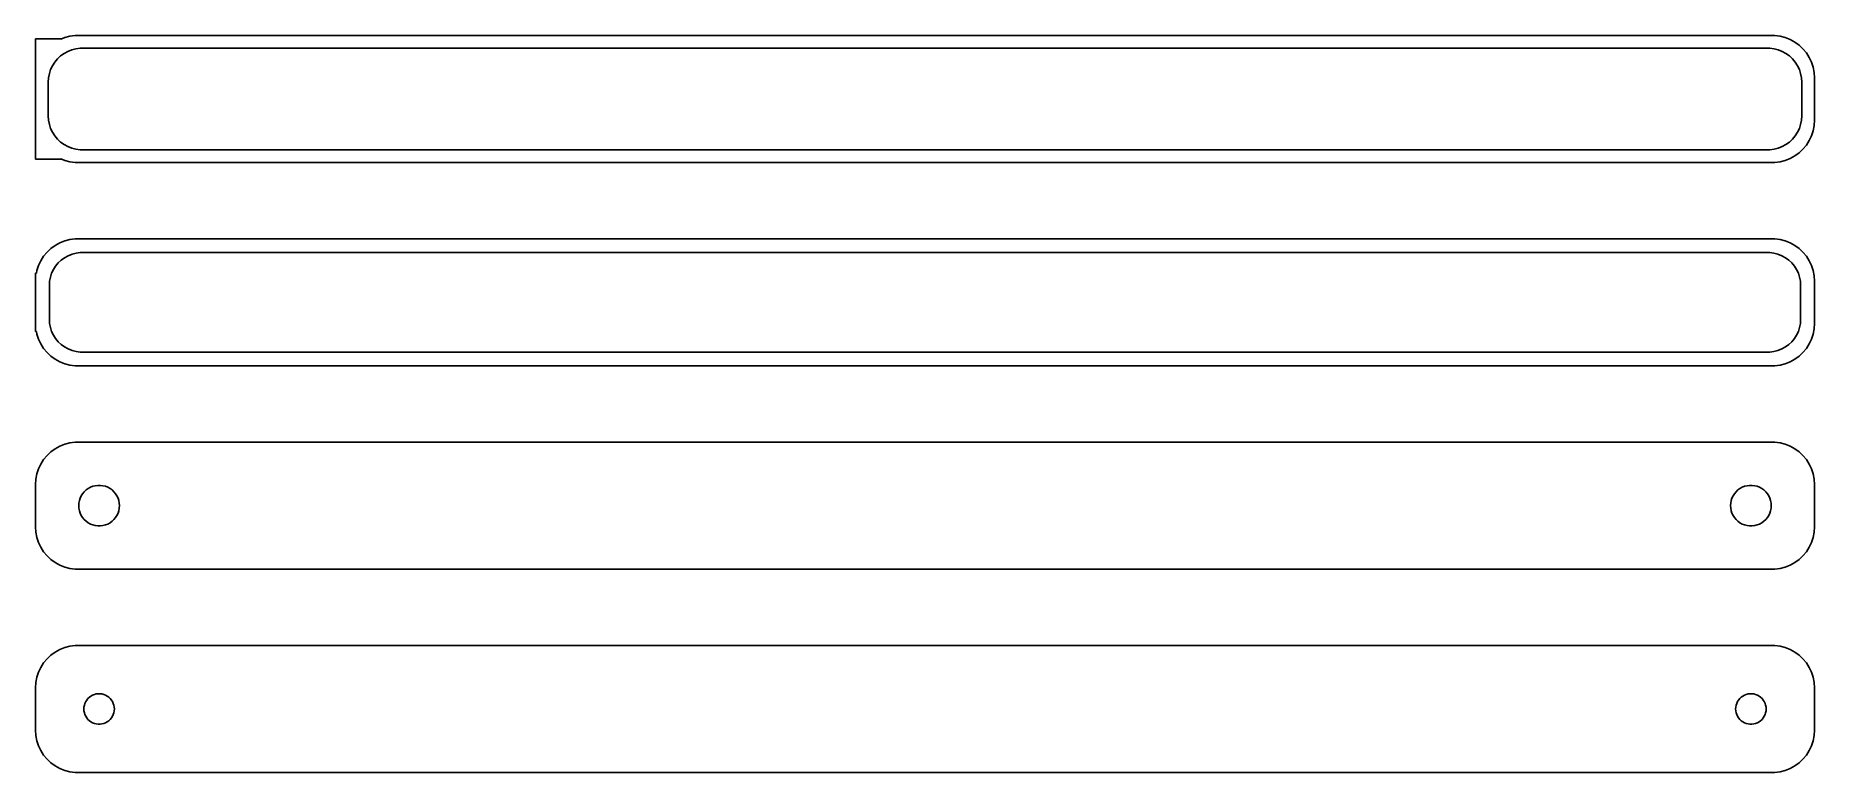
# Model space of a CAD drawing. Header units: metres. Extents: x -105 to 105, y 65 to 151.
import ezdxf

# ---------------------------------------------------------------- set-up
doc = ezdxf.new("R2010")
doc.units = ezdxf.units.M

msp = doc.modelspace()

# ---------------------------------------------------------------- linework, layer by layer
for p, q in [((-101.545, 151.255), (-102, 151.075)), ((-100.937, 151.411), (-101.545, 151.255)), ((-100.314, 151.49), (-100.937, 151.411)), ((100.314, 151.49), (-100.314, 151.49)), ((100.937, 151.411), (100.314, 151.49)), ((101.545, 151.255), (100.937, 151.411)), ((102.129, 151.024), (101.545, 151.255)), ((-102, 151.115), (-105, 151.115)), ((-105, 151.115), (-105, 136.885)), ((-102.05, 149.082), (-101.643, 149.377)), ((-102, 151.075), (-102, 151.115)), ((-101.643, 149.377), (-101.203, 149.619)), ((-101.203, 149.619), (-100.736, 149.804)), ((-100.736, 149.804), (-100.25, 149.929)), ((-100.25, 149.929), (-99.7512, 149.992)), ((-99.7512, 149.992), (99.7512, 149.992)), ((99.7512, 149.992), (100.25, 149.929)), ((100.25, 149.929), (100.736, 149.804)), ((100.736, 149.804), (101.203, 149.619)), ((101.203, 149.619), (101.643, 149.377)), ((101.643, 149.377), (102.05, 149.082)), ((102.679, 150.722), (102.129, 151.024)), ((103.187, 150.353), (102.679, 150.722)), ((103.645, 149.923), (103.187, 150.353)), ((104.045, 149.439), (103.645, 149.923)), ((104.382, 148.909), (104.045, 149.439)), ((-103.374, 146.995), (-103.219, 147.472)), ((-103.219, 147.472), (-103.005, 147.927)), ((-103.005, 147.927), (-102.736, 148.351)), ((-102.736, 148.351), (-102.416, 148.738)), ((-102.416, 148.738), (-102.05, 149.082)), ((102.05, 149.082), (102.416, 148.738)), ((102.416, 148.738), (102.736, 148.351)), ((102.736, 148.351), (103.005, 147.927)), ((103.005, 147.927), (103.219, 147.472)), ((103.219, 147.472), (103.374, 146.995)), ((104.649, 148.341), (104.382, 148.909)), ((104.843, 147.743), (104.649, 148.341)), ((104.961, 147.127), (104.843, 147.743)), ((105, 146.5), (104.961, 147.127)), ((-103.5, 146), (-103.468, 146.501)), ((-103.5, 142), (-103.5, 146)), ((-103.468, 146.501), (-103.374, 146.995)), ((103.374, 146.995), (103.468, 146.501)), ((103.468, 146.501), (103.5, 146)), ((103.5, 146), (103.5, 142)), ((105, 141.5), (105, 146.5)), ((-103.468, 141.499), (-103.5, 142)), ((-103.374, 141.005), (-103.468, 141.499)), ((-103.219, 140.528), (-103.374, 141.005)), ((103.374, 141.005), (103.219, 140.528)), ((103.468, 141.499), (103.374, 141.005)), ((103.5, 142), (103.468, 141.499)), ((104.843, 140.257), (104.961, 140.873)), ((104.961, 140.873), (105, 141.5)), ((-103.005, 140.073), (-103.219, 140.528)), ((-102.736, 139.649), (-103.005, 140.073)), ((-102.416, 139.262), (-102.736, 139.649)), ((-102.05, 138.918), (-102.416, 139.262)), ((-101.643, 138.623), (-102.05, 138.918)), ((-101.203, 138.381), (-101.643, 138.623)), ((101.643, 138.623), (101.203, 138.381)), ((102.05, 138.918), (101.643, 138.623)), ((102.416, 139.262), (102.05, 138.918)), ((102.736, 139.649), (102.416, 139.262)), ((103.005, 140.073), (102.736, 139.649)), ((103.219, 140.528), (103.005, 140.073)), ((104.045, 138.561), (104.382, 139.091)), ((104.382, 139.091), (104.649, 139.659)), ((104.649, 139.659), (104.843, 140.257)), ((-105, 136.885), (-102, 136.885)), ((-102, 136.885), (-102, 136.925)), ((-102, 136.925), (-101.545, 136.745)), ((-101.545, 136.745), (-100.937, 136.589)), ((-100.736, 138.196), (-101.203, 138.381)), ((-100.937, 136.589), (-100.314, 136.51)), ((-100.25, 138.071), (-100.736, 138.196)), ((-100.314, 136.51), (100.314, 136.51)), ((-99.7512, 138.008), (-100.25, 138.071)), ((99.7512, 138.008), (-99.7512, 138.008)), ((100.25, 138.071), (99.7512, 138.008)), ((100.736, 138.196), (100.25, 138.071)), ((100.314, 136.51), (100.937, 136.589)), ((101.203, 138.381), (100.736, 138.196)), ((100.937, 136.589), (101.545, 136.745)), ((101.545, 136.745), (102.129, 136.976)), ((102.129, 136.976), (102.679, 137.278)), ((102.679, 137.278), (103.187, 137.647)), ((103.187, 137.647), (103.645, 138.077)), ((103.645, 138.077), (104.045, 138.561)), ((-103.187, 126.353), (-103.645, 125.923)), ((-102.679, 126.722), (-103.187, 126.353)), ((-102.129, 127.024), (-102.679, 126.722)), ((-101.545, 127.255), (-102.129, 127.024)), ((-100.937, 127.411), (-101.545, 127.255)), ((-100.314, 127.49), (-100.937, 127.411)), ((100.314, 127.49), (-100.314, 127.49)), ((100.937, 127.411), (100.314, 127.49)), ((101.545, 127.255), (100.937, 127.411)), ((102.129, 127.024), (101.545, 127.255)), ((102.679, 126.722), (102.129, 127.024)), ((103.187, 126.353), (102.679, 126.722)), ((103.645, 125.923), (103.187, 126.353)), ((-104.649, 124.341), (-104.843, 123.743)), ((-104.382, 124.909), (-104.649, 124.341)), ((-104.045, 125.439), (-104.382, 124.909)), ((-103.645, 125.923), (-104.045, 125.439)), ((-102.894, 123.866), (-102.633, 124.276)), ((-102.633, 124.276), (-102.323, 124.651)), ((-102.323, 124.651), (-101.969, 124.984)), ((-101.969, 124.984), (-101.575, 125.27)), ((-101.575, 125.27), (-101.149, 125.504)), ((-101.149, 125.504), (-100.697, 125.683)), ((-100.697, 125.683), (-100.226, 125.804)), ((-100.226, 125.804), (-99.7432, 125.865)), ((-99.7432, 125.865), (99.7432, 125.865)), ((99.7432, 125.865), (100.226, 125.804)), ((100.226, 125.804), (100.697, 125.683)), ((100.697, 125.683), (101.149, 125.504)), ((101.149, 125.504), (101.575, 125.27)), ((101.575, 125.27), (101.969, 124.984)), ((101.969, 124.984), (102.323, 124.651)), ((102.323, 124.651), (102.633, 124.276)), ((102.633, 124.276), (102.894, 123.866)), ((104.045, 125.439), (103.645, 125.923)), ((104.382, 124.909), (104.045, 125.439)), ((104.649, 124.341), (104.382, 124.909)), ((104.843, 123.743), (104.649, 124.341)), ((-104.9, 123.444), (-105, 123.444)), ((-105, 123.444), (-105, 116.556)), ((-104.843, 123.743), (-104.9, 123.444)), ((-103.373, 122), (-103.342, 122.485)), ((-103.373, 118), (-103.373, 122)), ((-103.342, 122.485), (-103.251, 122.963)), ((-103.251, 122.963), (-103.101, 123.426)), ((-103.101, 123.426), (-102.894, 123.866)), ((102.894, 123.866), (103.101, 123.426)), ((103.101, 123.426), (103.251, 122.963)), ((103.251, 122.963), (103.342, 122.485)), ((103.342, 122.485), (103.373, 122)), ((103.373, 122), (103.373, 118)), ((104.961, 123.127), (104.843, 123.743)), ((105, 122.5), (104.961, 123.127)), ((105, 117.5), (105, 122.5)), ((-103.342, 117.515), (-103.373, 118)), ((103.373, 118), (103.342, 117.515)), ((-105, 116.556), (-104.9, 116.556)), ((-104.9, 116.556), (-104.843, 116.257)), ((-104.843, 116.257), (-104.649, 115.659)), ((-104.649, 115.659), (-104.382, 115.091)), ((-103.251, 117.037), (-103.342, 117.515)), ((-103.101, 116.574), (-103.251, 117.037)), ((-102.894, 116.134), (-103.101, 116.574)), ((-102.633, 115.724), (-102.894, 116.134)), ((-102.323, 115.349), (-102.633, 115.724)), ((102.633, 115.724), (102.323, 115.349)), ((102.894, 116.134), (102.633, 115.724)), ((103.101, 116.574), (102.894, 116.134)), ((103.251, 117.037), (103.101, 116.574)), ((103.342, 117.515), (103.251, 117.037)), ((104.382, 115.091), (104.649, 115.659)), ((104.649, 115.659), (104.843, 116.257)), ((104.843, 116.257), (104.961, 116.873)), ((104.961, 116.873), (105, 117.5)), ((-104.382, 115.091), (-104.045, 114.561)), ((-104.045, 114.561), (-103.645, 114.077)), ((-103.645, 114.077), (-103.187, 113.647)), ((-103.187, 113.647), (-102.679, 113.278)), ((-101.969, 115.016), (-102.323, 115.349)), ((-101.575, 114.73), (-101.969, 115.016)), ((-101.149, 114.496), (-101.575, 114.73)), ((-100.697, 114.317), (-101.149, 114.496)), ((-100.226, 114.196), (-100.697, 114.317)), ((-99.7432, 114.135), (-100.226, 114.196)), ((99.7432, 114.135), (-99.7432, 114.135)), ((100.226, 114.196), (99.7432, 114.135)), ((100.697, 114.317), (100.226, 114.196)), ((101.149, 114.496), (100.697, 114.317)), ((101.575, 114.73), (101.149, 114.496)), ((101.969, 115.016), (101.575, 114.73)), ((102.323, 115.349), (101.969, 115.016)), ((102.679, 113.278), (103.187, 113.647)), ((103.187, 113.647), (103.645, 114.077)), ((103.645, 114.077), (104.045, 114.561)), ((104.045, 114.561), (104.382, 115.091)), ((-102.679, 113.278), (-102.129, 112.976)), ((-102.129, 112.976), (-101.545, 112.745)), ((-101.545, 112.745), (-100.937, 112.589)), ((-100.937, 112.589), (-100.314, 112.51)), ((-100.314, 112.51), (100.314, 112.51)), ((100.314, 112.51), (100.937, 112.589)), ((100.937, 112.589), (101.545, 112.745)), ((101.545, 112.745), (102.129, 112.976)), ((102.129, 112.976), (102.679, 113.278)), ((-102.129, 103.024), (-102.679, 102.722)), ((-101.545, 103.255), (-102.129, 103.024)), ((-100.937, 103.411), (-101.545, 103.255)), ((-100.314, 103.49), (-100.937, 103.411)), ((100.314, 103.49), (-100.314, 103.49)), ((100.937, 103.411), (100.314, 103.49)), ((101.545, 103.255), (100.937, 103.411)), ((102.129, 103.024), (101.545, 103.255)), ((102.679, 102.722), (102.129, 103.024)), ((-104.382, 100.909), (-104.649, 100.341)), ((-104.045, 101.439), (-104.382, 100.909)), ((-103.645, 101.923), (-104.045, 101.439)), ((-103.187, 102.353), (-103.645, 101.923)), ((-102.679, 102.722), (-103.187, 102.353)), ((103.187, 102.353), (102.679, 102.722)), ((103.645, 101.923), (103.187, 102.353)), ((104.045, 101.439), (103.645, 101.923)), ((104.382, 100.909), (104.045, 101.439)), ((104.649, 100.341), (104.382, 100.909)), ((-104.961, 99.1267), (-105, 98.5)), ((-104.843, 99.7434), (-104.961, 99.1267)), ((-104.649, 100.341), (-104.843, 99.7434)), ((104.843, 99.7434), (104.649, 100.341)), ((104.961, 99.1267), (104.843, 99.7434)), ((105, 98.5), (104.961, 99.1267)), ((-105, 98.5), (-105, 93.5)), ((-99.8246, 96.5968), (-99.7315, 96.8835)), ((-99.7315, 96.8835), (-99.6031, 97.1562)), ((-99.6031, 97.1562), (-99.4416, 97.4107)), ((-99.4416, 97.4107), (-99.2495, 97.6429)), ((-99.2495, 97.6429), (-99.0298, 97.8492)), ((-99.0298, 97.8492), (-98.786, 98.0264)), ((-98.786, 98.0264), (-98.5219, 98.1716)), ((-98.5219, 98.1716), (-98.2416, 98.2825)), ((-98.2416, 98.2825), (-97.9497, 98.3575)), ((-97.9497, 98.3575), (-97.6507, 98.3953)), ((-97.6507, 98.3953), (-97.3493, 98.3953)), ((-97.3493, 98.3953), (-97.0503, 98.3575)), ((-97.0503, 98.3575), (-96.7584, 98.2825)), ((-96.7584, 98.2825), (-96.4781, 98.1716)), ((-96.4781, 98.1716), (-96.214, 98.0264)), ((-96.214, 98.0264), (-95.9702, 97.8492)), ((-95.9702, 97.8492), (-95.7505, 97.6429)), ((-95.7505, 97.6429), (-95.5583, 97.4107)), ((-95.5583, 97.4107), (-95.3969, 97.1562)), ((-95.3969, 97.1562), (-95.2685, 96.8835)), ((-95.2685, 96.8835), (-95.1754, 96.5968)), ((95.1754, 96.5968), (95.2685, 96.8835)), ((95.2685, 96.8835), (95.3969, 97.1562)), ((95.3969, 97.1562), (95.5583, 97.4107)), ((95.5583, 97.4107), (95.7505, 97.6429)), ((95.7505, 97.6429), (95.9702, 97.8492)), ((95.9702, 97.8492), (96.214, 98.0264)), ((96.214, 98.0264), (96.4781, 98.1716)), ((96.4781, 98.1716), (96.7584, 98.2825)), ((96.7584, 98.2825), (97.0503, 98.3575)), ((97.0503, 98.3575), (97.3493, 98.3953)), ((97.3493, 98.3953), (97.6507, 98.3953)), ((97.6507, 98.3953), (97.9497, 98.3575)), ((97.9497, 98.3575), (98.2416, 98.2825)), ((98.2416, 98.2825), (98.5219, 98.1716)), ((98.5219, 98.1716), (98.786, 98.0264)), ((98.786, 98.0264), (99.0298, 97.8492)), ((99.0298, 97.8492), (99.2495, 97.6429)), ((99.2495, 97.6429), (99.4416, 97.4107)), ((99.4416, 97.4107), (99.6031, 97.1562)), ((99.6031, 97.1562), (99.7315, 96.8835)), ((99.7315, 96.8835), (99.8246, 96.5968)), ((105, 93.5), (105, 98.5)), ((-99.9, 96), (-99.8811, 96.3008)), ((-99.8811, 95.6992), (-99.9, 96)), ((-99.8811, 96.3008), (-99.8246, 96.5968)), ((-99.8246, 95.4032), (-99.8811, 95.6992)), ((-99.7315, 95.1165), (-99.8246, 95.4032)), ((-99.6031, 94.8438), (-99.7315, 95.1165)), ((-99.4416, 94.5893), (-99.6031, 94.8438)), ((-99.2495, 94.3571), (-99.4416, 94.5893)), ((-95.5583, 94.5893), (-95.7505, 94.3571)), ((-95.3969, 94.8438), (-95.5583, 94.5893)), ((-95.2685, 95.1165), (-95.3969, 94.8438)), ((-95.1754, 95.4032), (-95.2685, 95.1165)), ((-95.1754, 96.5968), (-95.1189, 96.3008)), ((-95.1189, 95.6992), (-95.1754, 95.4032)), ((-95.1189, 96.3008), (-95.1, 96)), ((-95.1, 96), (-95.1189, 95.6992)), ((95.1, 96), (95.1189, 96.3008)), ((95.1189, 95.6992), (95.1, 96)), ((95.1189, 96.3008), (95.1754, 96.5968)), ((95.1754, 95.4032), (95.1189, 95.6992)), ((95.2685, 95.1165), (95.1754, 95.4032)), ((95.3969, 94.8438), (95.2685, 95.1165)), ((95.5583, 94.5893), (95.3969, 94.8438)), ((95.7505, 94.3571), (95.5583, 94.5893)), ((99.4416, 94.5893), (99.2495, 94.3571)), ((99.6031, 94.8438), (99.4416, 94.5893)), ((99.7315, 95.1165), (99.6031, 94.8438)), ((99.8246, 95.4032), (99.7315, 95.1165)), ((99.8246, 96.5968), (99.8811, 96.3008)), ((99.8811, 95.6992), (99.8246, 95.4032)), ((99.8811, 96.3008), (99.9, 96)), ((99.9, 96), (99.8811, 95.6992)), ((-105, 93.5), (-104.961, 92.8733)), ((-104.961, 92.8733), (-104.843, 92.2566)), ((-99.0298, 94.1508), (-99.2495, 94.3571)), ((-98.786, 93.9736), (-99.0298, 94.1508)), ((-98.5219, 93.8284), (-98.786, 93.9736)), ((-98.2416, 93.7175), (-98.5219, 93.8284)), ((-97.9497, 93.6425), (-98.2416, 93.7175)), ((-97.6507, 93.6047), (-97.9497, 93.6425)), ((-97.3493, 93.6047), (-97.6507, 93.6047)), ((-97.0503, 93.6425), (-97.3493, 93.6047)), ((-96.7584, 93.7175), (-97.0503, 93.6425)), ((-96.4781, 93.8284), (-96.7584, 93.7175)), ((-96.214, 93.9736), (-96.4781, 93.8284)), ((-95.9702, 94.1508), (-96.214, 93.9736)), ((-95.7505, 94.3571), (-95.9702, 94.1508)), ((95.9702, 94.1508), (95.7505, 94.3571)), ((96.214, 93.9736), (95.9702, 94.1508)), ((96.4781, 93.8284), (96.214, 93.9736)), ((96.7584, 93.7175), (96.4781, 93.8284)), ((97.0503, 93.6425), (96.7584, 93.7175)), ((97.3493, 93.6047), (97.0503, 93.6425)), ((97.6507, 93.6047), (97.3493, 93.6047)), ((97.9497, 93.6425), (97.6507, 93.6047)), ((98.2416, 93.7175), (97.9497, 93.6425)), ((98.5219, 93.8284), (98.2416, 93.7175)), ((98.786, 93.9736), (98.5219, 93.8284)), ((99.0298, 94.1508), (98.786, 93.9736)), ((99.2495, 94.3571), (99.0298, 94.1508)), ((104.843, 92.2566), (104.961, 92.8733)), ((104.961, 92.8733), (105, 93.5)), ((-104.843, 92.2566), (-104.649, 91.6594)), ((-104.649, 91.6594), (-104.382, 91.0912)), ((-104.382, 91.0912), (-104.045, 90.5611)), ((-104.045, 90.5611), (-103.645, 90.0773)), ((103.645, 90.0773), (104.045, 90.5611)), ((104.045, 90.5611), (104.382, 91.0912)), ((104.382, 91.0912), (104.649, 91.6594)), ((104.649, 91.6594), (104.843, 92.2566)), ((-103.645, 90.0773), (-103.187, 89.6474)), ((-103.187, 89.6474), (-102.679, 89.2784)), ((-102.679, 89.2784), (-102.129, 88.9759)), ((-102.129, 88.9759), (-101.545, 88.7447)), ((-101.545, 88.7447), (-100.937, 88.5886)), ((-100.937, 88.5886), (-100.314, 88.5099)), ((-100.314, 88.5099), (100.314, 88.5099)), ((100.314, 88.5099), (100.937, 88.5886)), ((100.937, 88.5886), (101.545, 88.7447)), ((101.545, 88.7447), (102.129, 88.9759)), ((102.129, 88.9759), (102.679, 89.2784)), ((102.679, 89.2784), (103.187, 89.6474)), ((103.187, 89.6474), (103.645, 90.0773)), ((-103.645, 77.9227), (-104.045, 77.4389)), ((-103.187, 78.3526), (-103.645, 77.9227)), ((-102.679, 78.7216), (-103.187, 78.3526)), ((-102.129, 79.0241), (-102.679, 78.7216)), ((-101.545, 79.2553), (-102.129, 79.0241)), ((-100.937, 79.4114), (-101.545, 79.2553)), ((-100.314, 79.4901), (-100.937, 79.4114)), ((100.314, 79.4901), (-100.314, 79.4901)), ((100.937, 79.4114), (100.314, 79.4901)), ((101.545, 79.2553), (100.937, 79.4114)), ((102.129, 79.0241), (101.545, 79.2553)), ((102.679, 78.7216), (102.129, 79.0241)), ((103.187, 78.3526), (102.679, 78.7216)), ((103.645, 77.9227), (103.187, 78.3526)), ((104.045, 77.4389), (103.645, 77.9227)), ((-104.843, 75.7434), (-104.961, 75.1267)), ((-104.649, 76.3406), (-104.843, 75.7434)), ((-104.382, 76.9088), (-104.649, 76.3406)), ((-104.045, 77.4389), (-104.382, 76.9088)), ((104.382, 76.9088), (104.045, 77.4389)), ((104.649, 76.3406), (104.382, 76.9088)), ((104.843, 75.7434), (104.649, 76.3406)), ((104.961, 75.1267), (104.843, 75.7434)), ((-104.961, 75.1267), (-105, 74.5)), ((-105, 74.5), (-105, 69.5)), ((-98.6474, 73.3869), (-98.4645, 73.5198)), ((-98.4645, 73.5198), (-98.2664, 73.6287)), ((-98.2664, 73.6287), (-98.0562, 73.7119)), ((-98.0562, 73.7119), (-97.8373, 73.7681)), ((-97.8373, 73.7681), (-97.613, 73.7964)), ((-97.613, 73.7964), (-97.387, 73.7964)), ((-97.387, 73.7964), (-97.1627, 73.7681)), ((-97.1627, 73.7681), (-96.9438, 73.7119)), ((-96.9438, 73.7119), (-96.7336, 73.6287)), ((-96.7336, 73.6287), (-96.5355, 73.5198)), ((-96.5355, 73.5198), (-96.3526, 73.3869)), ((96.3526, 73.3869), (96.5355, 73.5198)), ((96.5355, 73.5198), (96.7336, 73.6287)), ((96.7336, 73.6287), (96.9438, 73.7119)), ((96.9438, 73.7119), (97.1627, 73.7681)), ((97.1627, 73.7681), (97.387, 73.7964)), ((97.387, 73.7964), (97.613, 73.7964)), ((97.613, 73.7964), (97.8373, 73.7681)), ((97.8373, 73.7681), (98.0562, 73.7119)), ((98.0562, 73.7119), (98.2664, 73.6287)), ((98.2664, 73.6287), (98.4645, 73.5198)), ((98.4645, 73.5198), (98.6474, 73.3869)), ((105, 74.5), (104.961, 75.1267)), ((105, 69.5), (105, 74.5)), ((-99.3, 72), (-99.2858, 72.2256)), ((-99.2858, 71.7744), (-99.3, 72)), ((-99.2858, 72.2256), (-99.2434, 72.4476)), ((-99.2434, 71.5524), (-99.2858, 71.7744)), ((-99.2434, 72.4476), (-99.1736, 72.6626)), ((-99.1736, 71.3374), (-99.2434, 71.5524)), ((-99.1736, 72.6626), (-99.0773, 72.8671)), ((-99.0773, 72.8671), (-98.9562, 73.058)), ((-98.9562, 73.058), (-98.8121, 73.2322)), ((-98.8121, 73.2322), (-98.6474, 73.3869)), ((-96.3526, 73.3869), (-96.1879, 73.2322)), ((-96.1879, 73.2322), (-96.0438, 73.058)), ((-96.0438, 73.058), (-95.9226, 72.8671)), ((-95.9226, 72.8671), (-95.8264, 72.6626)), ((-95.8264, 72.6626), (-95.7565, 72.4476)), ((-95.7565, 71.5524), (-95.8264, 71.3374)), ((-95.7565, 72.4476), (-95.7142, 72.2256)), ((-95.7142, 71.7744), (-95.7565, 71.5524)), ((-95.7142, 72.2256), (-95.7, 72)), ((-95.7, 72), (-95.7142, 71.7744)), ((95.7, 72), (95.7142, 72.2256)), ((95.7142, 71.7744), (95.7, 72)), ((95.7142, 72.2256), (95.7565, 72.4476)), ((95.7565, 71.5524), (95.7142, 71.7744)), ((95.7565, 72.4476), (95.8264, 72.6626)), ((95.8264, 71.3374), (95.7565, 71.5524)), ((95.8264, 72.6626), (95.9226, 72.8671)), ((95.9226, 72.8671), (96.0438, 73.058)), ((96.0438, 73.058), (96.1879, 73.2322)), ((96.1879, 73.2322), (96.3526, 73.3869)), ((98.6474, 73.3869), (98.8121, 73.2322)), ((98.8121, 73.2322), (98.9562, 73.058)), ((98.9562, 73.058), (99.0773, 72.8671)), ((99.0773, 72.8671), (99.1736, 72.6626)), ((99.1736, 72.6626), (99.2434, 72.4476)), ((99.2434, 71.5524), (99.1736, 71.3374)), ((99.2434, 72.4476), (99.2858, 72.2256)), ((99.2858, 71.7744), (99.2434, 71.5524)), ((99.2858, 72.2256), (99.3, 72)), ((99.3, 72), (99.2858, 71.7744)), ((-105, 69.5), (-104.961, 68.8733)), ((-99.0773, 71.1329), (-99.1736, 71.3374)), ((-98.9562, 70.942), (-99.0773, 71.1329)), ((-98.8121, 70.7678), (-98.9562, 70.942)), ((-98.6474, 70.6131), (-98.8121, 70.7678)), ((-98.4645, 70.4802), (-98.6474, 70.6131)), ((-98.2664, 70.3713), (-98.4645, 70.4802)), ((-98.0562, 70.2881), (-98.2664, 70.3713)), ((-97.8373, 70.2319), (-98.0562, 70.2881)), ((-97.613, 70.2036), (-97.8373, 70.2319)), ((-97.387, 70.2036), (-97.613, 70.2036)), ((-97.1627, 70.2319), (-97.387, 70.2036)), ((-96.9438, 70.2881), (-97.1627, 70.2319)), ((-96.7336, 70.3713), (-96.9438, 70.2881)), ((-96.5355, 70.4802), (-96.7336, 70.3713)), ((-96.3526, 70.6131), (-96.5355, 70.4802)), ((-96.1879, 70.7678), (-96.3526, 70.6131)), ((-96.0438, 70.942), (-96.1879, 70.7678)), ((-95.9226, 71.1329), (-96.0438, 70.942)), ((-95.8264, 71.3374), (-95.9226, 71.1329)), ((95.9226, 71.1329), (95.8264, 71.3374)), ((96.0438, 70.942), (95.9226, 71.1329)), ((96.1879, 70.7678), (96.0438, 70.942)), ((96.3526, 70.6131), (96.1879, 70.7678)), ((96.5355, 70.4802), (96.3526, 70.6131)), ((96.7336, 70.3713), (96.5355, 70.4802)), ((96.9438, 70.2881), (96.7336, 70.3713)), ((97.1627, 70.2319), (96.9438, 70.2881)), ((97.387, 70.2036), (97.1627, 70.2319)), ((97.613, 70.2036), (97.387, 70.2036)), ((97.8373, 70.2319), (97.613, 70.2036)), ((98.0562, 70.2881), (97.8373, 70.2319)), ((98.2664, 70.3713), (98.0562, 70.2881)), ((98.4645, 70.4802), (98.2664, 70.3713)), ((98.6474, 70.6131), (98.4645, 70.4802)), ((98.8121, 70.7678), (98.6474, 70.6131)), ((98.9562, 70.942), (98.8121, 70.7678)), ((99.0773, 71.1329), (98.9562, 70.942)), ((99.1736, 71.3374), (99.0773, 71.1329)), ((104.961, 68.8733), (105, 69.5)), ((-104.961, 68.8733), (-104.843, 68.2566)), ((-104.843, 68.2566), (-104.649, 67.6594)), ((-104.649, 67.6594), (-104.382, 67.0912)), ((104.382, 67.0912), (104.649, 67.6594)), ((104.649, 67.6594), (104.843, 68.2566)), ((104.843, 68.2566), (104.961, 68.8733)), ((-104.382, 67.0912), (-104.045, 66.5611)), ((-104.045, 66.5611), (-103.645, 66.0773)), ((-103.645, 66.0773), (-103.187, 65.6474)), ((-103.187, 65.6474), (-102.679, 65.2784)), ((-102.679, 65.2784), (-102.129, 64.9759)), ((102.129, 64.9759), (102.679, 65.2784)), ((102.679, 65.2784), (103.187, 65.6474)), ((103.187, 65.6474), (103.645, 66.0773)), ((103.645, 66.0773), (104.045, 66.5611)), ((104.045, 66.5611), (104.382, 67.0912)), ((-102.129, 64.9759), (-101.545, 64.7447)), ((-101.545, 64.7447), (-100.937, 64.5886)), ((-100.937, 64.5886), (-100.314, 64.5099)), ((-100.314, 64.5099), (100.314, 64.5099)), ((100.314, 64.5099), (100.937, 64.5886)), ((100.937, 64.5886), (101.545, 64.7447)), ((101.545, 64.7447), (102.129, 64.9759))]:
    msp.add_line(p, q)

doc.saveas('drawing.dxf')
